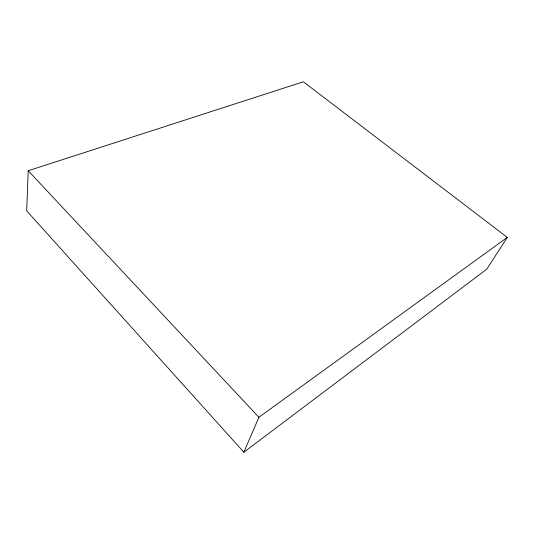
<?xml version="1.0" encoding="UTF-8"?>
<svg xmlns="http://www.w3.org/2000/svg" width="534" height="534" viewBox="0 0 534 534"><rect width="100%" height="100%" fill="white"/><g stroke="black" fill="none" stroke-linecap="round" stroke-linejoin="round"><path stroke-width="0.8" d="M28.202 170.74L26.7 210.863L243.864 452.218L486.754 269.169L507.3 237.403L303.359 81.782L28.202 170.74L258.91 417.281L243.864 452.218M258.91 417.281L507.3 237.403"/></g></svg>
